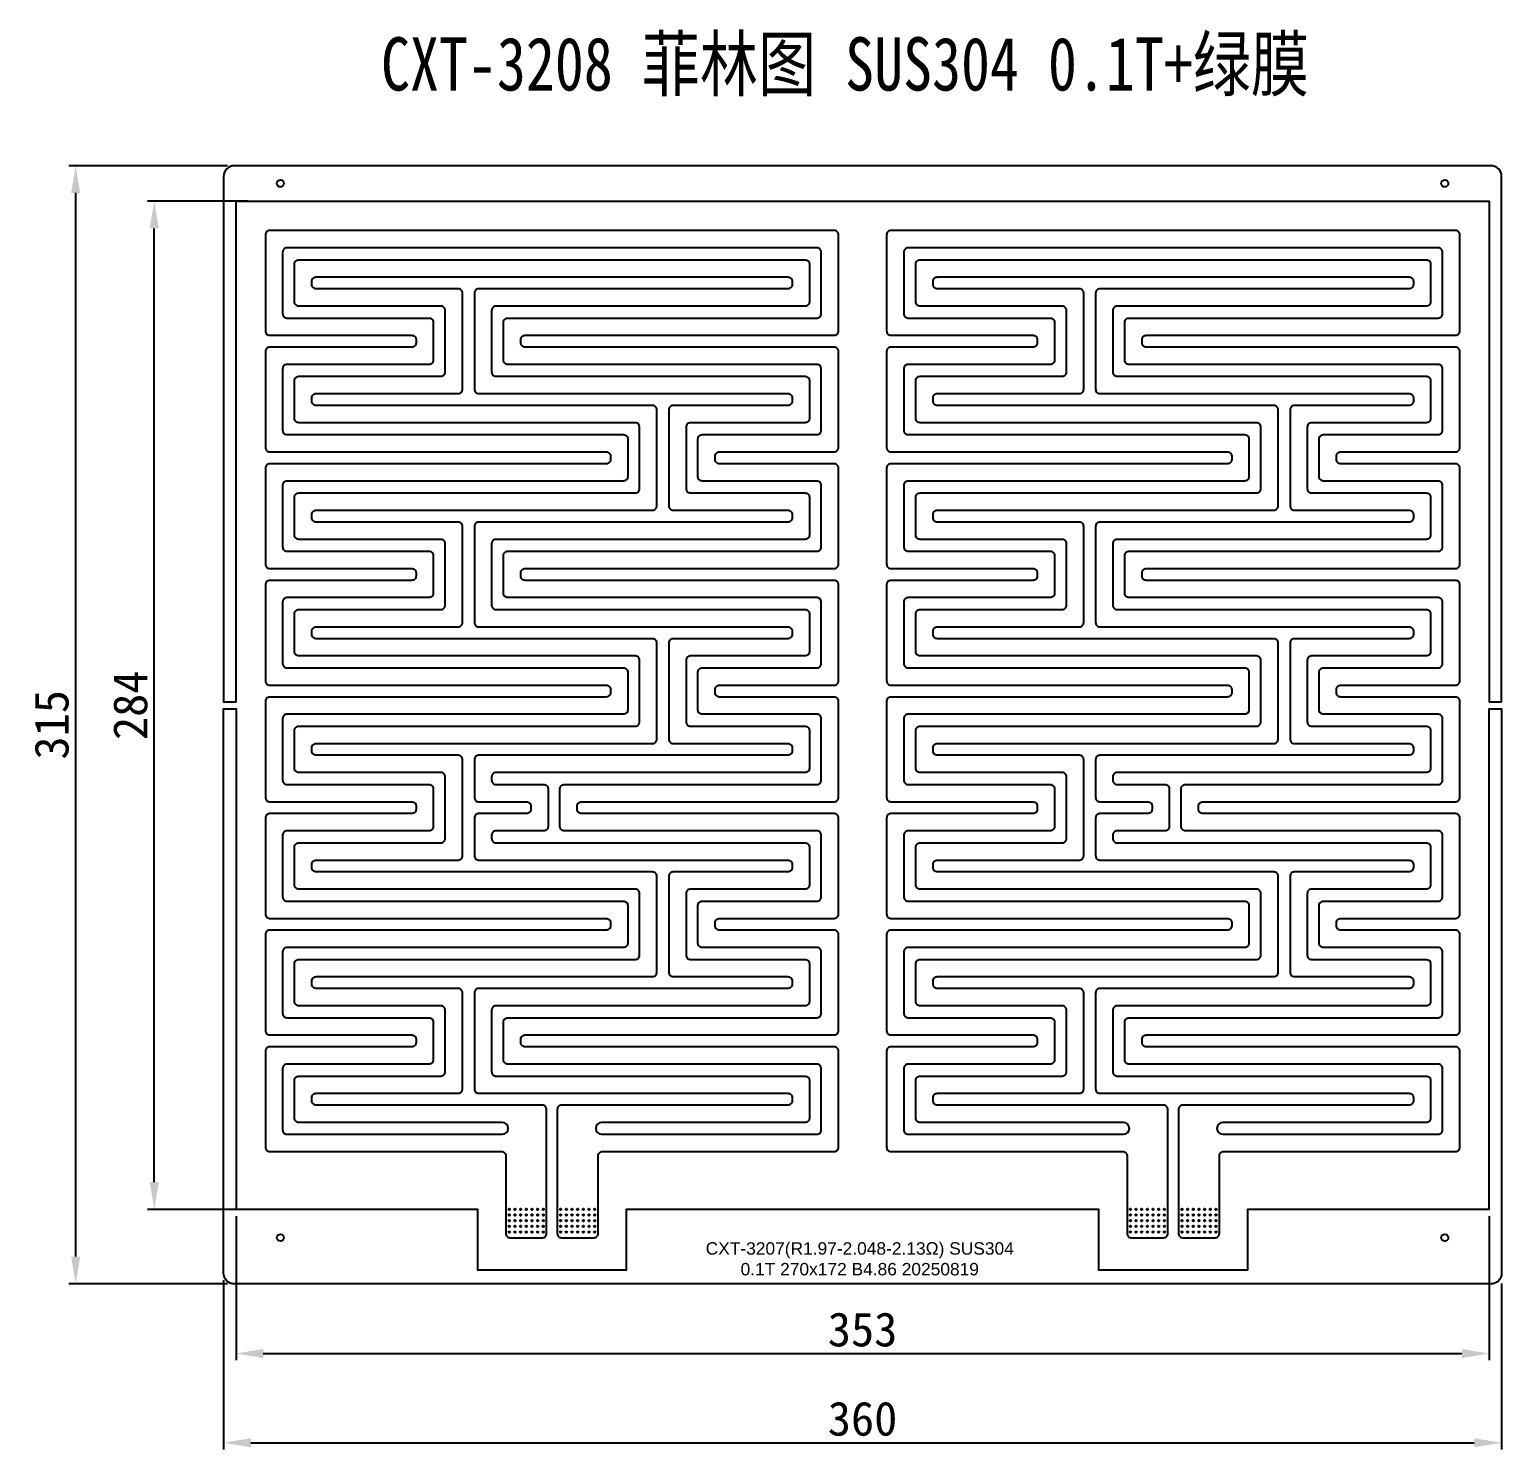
# Model space of a CAD drawing. Extents: x 2148 to 2563, y -118 to 283.
# Drawn here: x 2148.4 to 2563.1, y -117.5 to 282.6 of the extents above; entities that cross this region are included whole.
import ezdxf

# ---------------------------------------------------------------- set-up
doc = ezdxf.new("R2010")
doc.units = 0
doc.header["$PDMODE"] = 35
doc.header["$PDSIZE"] = -5
doc.layers.add('dim', color=84, linetype='Continuous', lineweight=9)
doc.layers.add('xline', color=41, linetype='Continuous', plot=False)
doc.layers.add('发热丝', color=3, linetype='Continuous')
doc.layers.add('菲林', color=11, linetype='Continuous')
doc.styles.add('ISO Proportional', font='simhei.ttf', dxfattribs={"width": 0.8})
doc.styles.add('工程字', font='', dxfattribs={"height": 3.5})
doc.styles.add('标注', font='')
doc.styles.get('工程字').set_extended_font_data('CAXA')
doc.styles.get('标注').set_extended_font_data('SimSun')
doc.dimstyles.new('YanXiu', dxfattribs={"dimtxt": 3.5, "dimasz": 2.5, "dimexe": 1.25, "dimexo": 0.625, "dimtad": 1, "dimdsep": 46, "dimtxsty": '标注', "dimcen": 2.5, "dimadec": 0, "dimazin": 0, "dimtfac": 1, "dimtmove": 0, "dimatfit": 3, "dimfxl": 1, "dimarcsym": 0})

# ---------------------------------------------------------------- blocks, each defined once
blk = doc.blocks.new('*D11')
at = {"layer": 'Defpoints', "color": 0}
for p in [(2206.05, 244.17), (2161.38, -70.83), (2206.05, -70.83)]:
    blk.add_point(p, dxfattribs=at)
at = {"layer": 'dim', "color": 0, "lineweight": -2}
for p, q in [((2204.13, 244.17), (2159.46, 244.17)), ((2161.38, 236.49), (2161.38, -63.15)), ((2204.13, -70.83), (2159.46, -70.83))]:
    blk.add_line(p, q, dxfattribs=at)
at = {"layer": 'dim', "color": 0}
for points in [[(2162.66, 236.49), (2160.1, 236.49), (2161.38, 244.17)], [(2160.1, -63.15), (2162.66, -63.15), (2161.38, -70.83)]]:
    blk.add_solid(points, dxfattribs=at)
at = {"layer": 'dim', "color": 0, "insert": (2154.66, 86.67), "char_height": 9.6, "attachment_point": 5, "rotation": 90, "style": '标注'}
blk.add_mtext('315', dxfattribs=at)
blk = doc.blocks.new('*D12')
at = {"layer": 'Defpoints', "color": 0}
for p in [(2203.05, -67.83), (2563.05, -68.83), (2563.05, -115.58)]:
    blk.add_point(p, dxfattribs=at)
at = {"layer": 'dim', "color": 0, "lineweight": -2}
for p, q in [((2203.05, -69.75), (2203.05, -117.5)), ((2563.05, -70.75), (2563.05, -117.5)), ((2210.73, -115.58), (2555.37, -115.58))]:
    blk.add_line(p, q, dxfattribs=at)
at = {"layer": 'dim', "color": 0}
for points in [[(2210.73, -114.3), (2210.73, -116.86), (2203.05, -115.58)], [(2555.37, -116.86), (2555.37, -114.3), (2563.05, -115.58)]]:
    blk.add_solid(points, dxfattribs=at)
at = {"layer": 'dim', "color": 0, "insert": (2383.05, -108.86), "char_height": 9.6, "attachment_point": 5, "style": '标注'}
blk.add_mtext('360', dxfattribs=at)
blk = doc.blocks.new('*D13')
at = {"layer": 'Defpoints', "color": 0}
for p in [(2206.55, -49.83), (2559.55, -49.83), (2559.55, -90.44)]:
    blk.add_point(p, dxfattribs=at)
at = {"layer": 'dim', "color": 0, "lineweight": -2}
for p, q in [((2206.55, -51.75), (2206.55, -92.36)), ((2559.55, -51.75), (2559.55, -92.36)), ((2214.23, -90.44), (2551.87, -90.44))]:
    blk.add_line(p, q, dxfattribs=at)
at = {"layer": 'dim', "color": 0}
for points in [[(2214.23, -89.16), (2214.23, -91.72), (2206.55, -90.44)], [(2551.87, -91.72), (2551.87, -89.16), (2559.55, -90.44)]]:
    blk.add_solid(points, dxfattribs=at)
at = {"layer": 'dim', "color": 0, "insert": (2383.05, -83.72), "char_height": 9.6, "attachment_point": 5, "style": '标注'}
blk.add_mtext('353', dxfattribs=at)
blk = doc.blocks.new('*D14')
at = {"layer": 'Defpoints', "color": 0}
for p in [(2183.52, 234.17), (2211.85, 234.17), (2211.85, -49.83)]:
    blk.add_point(p, dxfattribs=at)
at = {"layer": 'dim', "color": 0, "lineweight": -2}
for p, q in [((2209.93, 234.17), (2181.61, 234.17)), ((2183.52, -42.15), (2183.52, 226.49)), ((2209.93, -49.83), (2181.61, -49.83))]:
    blk.add_line(p, q, dxfattribs=at)
at = {"layer": 'dim', "color": 0}
for points in [[(2184.8, 226.49), (2182.24, 226.49), (2183.52, 234.17)], [(2182.24, -42.15), (2184.8, -42.15), (2183.52, -49.83)]]:
    blk.add_solid(points, dxfattribs=at)
at = {"layer": 'dim', "color": 0, "insert": (2176.81, 92.17), "char_height": 9.6, "attachment_point": 5, "rotation": 90, "style": '标注'}
blk.add_mtext('284', dxfattribs=at)

msp = doc.modelspace()

# ---------------------------------------------------------------- linework, layer by layer
at = {"layer": '发热丝'}
for points in [[(2297.051, -56.626, 0.4142136), (2298.251, -57.826), (2307.351, -57.826, 0.4142136), (2308.551, -56.626), (2308.551, -34.757, -0.4142136), (2309.751, -33.557), (2375.082, -33.557, 0.4142136), (2376.282, -32.357), (2376.282, -5.257, 0.4142136), (2375.082, -4.057), (2287.968, -4.057, -0.4142136), (2286.768, -2.857), (2286.768, -1.905, -0.4142136), (2287.968, -0.705), (2375.082, -0.705, 0.4142136), (2376.282, 0.495), (2376.282, 27.595, 0.4142136), (2375.082, 28.795), (2342.735, 28.795, -0.4142136), (2341.535, 29.995), (2341.535, 30.946, -0.4142136), (2342.735, 32.146), (2375.082, 32.146, 0.4142136), (2376.282, 33.346), (2376.282, 60.446, 0.4142136), (2375.082, 61.646), (2303.87, 61.646, -0.4142136), (2302.67, 62.846), (2302.67, 63.798, -0.4142136), (2303.87, 64.998), (2375.082, 64.998, 0.4142136), (2376.282, 66.198), (2376.282, 93.298, 0.4142136), (2375.082, 94.498), (2342.735, 94.498, -0.4142136), (2341.535, 95.698), (2341.535, 96.649, -0.4142136), (2342.735, 97.849), (2375.082, 97.849, 0.4142136), (2376.282, 99.049), (2376.282, 126.149, 0.4142136), (2375.082, 127.349), (2287.968, 127.349, -0.4142136), (2286.768, 128.549), (2286.768, 129.501, -0.4142136), (2287.968, 130.701), (2375.082, 130.701, 0.4142136), (2376.282, 131.901), (2376.282, 159.001, 0.4142136), (2375.082, 160.201), (2342.735, 160.201, -0.4142136), (2341.535, 161.401), (2341.535, 162.353, -0.4142136), (2342.735, 163.553), (2375.082, 163.553, 0.4142136), (2376.282, 164.753), (2376.282, 191.853, 0.4142136), (2375.082, 193.053), (2287.968, 193.053, -0.4142136), (2286.768, 194.253), (2286.768, 195.204, -0.4142136), (2287.968, 196.404), (2375.082, 196.404, 0.4142136), (2376.282, 197.604), (2376.282, 224.704, 0.4142136), (2375.082, 225.904), (2216.021, 225.904, 0.4142136), (2214.821, 224.704), (2214.821, 197.604, 0.4142136), (2216.021, 196.404), (2256.068, 196.404, -0.4142136), (2257.268, 195.204), (2257.268, 194.253, -0.4142136), (2256.068, 193.053), (2216.021, 193.053, 0.4142136), (2214.821, 191.853), (2214.821, 164.753, 0.4142136), (2216.021, 163.553), (2310.835, 163.553, -0.4142136), (2312.035, 162.353), (2312.035, 161.401, -0.4142136), (2310.835, 160.201), (2216.021, 160.201, 0.4142136), (2214.821, 159.001), (2214.821, 131.901, 0.4142136), (2216.021, 130.701), (2256.068, 130.701, -0.4142136), (2257.268, 129.501), (2257.268, 128.549, -0.4142136), (2256.068, 127.349), (2216.021, 127.349, 0.4142136), (2214.821, 126.149), (2214.821, 99.049, 0.4142136), (2216.021, 97.849), (2310.835, 97.849, -0.4142136), (2312.035, 96.649), (2312.035, 95.698, -0.4142136), (2310.835, 94.498), (2216.021, 94.498, 0.4142136), (2214.821, 93.298), (2214.821, 66.198, 0.4142136), (2216.021, 64.998), (2256.068, 64.998, -0.4142136), (2257.268, 63.798), (2257.268, 62.846, -0.4142136), (2256.068, 61.646), (2216.021, 61.646, 0.4142136), (2214.821, 60.446), (2214.821, 33.346, 0.4142136), (2216.021, 32.146), (2310.835, 32.146, -0.4142136), (2312.035, 30.946), (2312.035, 29.995, -0.4142136), (2310.835, 28.795), (2216.021, 28.795, 0.4142136), (2214.821, 27.595), (2214.821, 0.495, 0.4142136), (2216.021, -0.705), (2256.068, -0.705, -0.4142136), (2257.268, -1.905), (2257.268, -2.857, -0.4142136), (2256.068, -4.057), (2216.021, -4.057, 0.4142136), (2214.821, -5.257), (2214.821, -32.357, 0.4142136), (2216.021, -33.557), (2281.351, -33.557, -0.4142136), (2282.551, -34.757), (2282.551, -56.626, 0.4142136), (2283.751, -57.826), (2292.851, -57.826, 0.4142136), (2294.051, -56.626), (2294.051, -21.683, 0.4142136), (2292.851, -20.483), (2229.095, -20.483, -0.4142136), (2227.895, -19.283), (2227.895, -18.331, -0.4142136), (2229.095, -17.131), (2269.142, -17.131, 0.4142136), (2270.342, -15.931), (2270.342, 11.169, 0.4142136), (2269.142, 12.369), (2229.095, 12.369, -0.4142136), (2227.895, 13.569), (2227.895, 14.52, -0.4142136), (2229.095, 15.72), (2323.909, 15.72, 0.4142136), (2325.109, 16.92), (2325.109, 44.02, 0.4142136), (2323.909, 45.22), (2229.095, 45.22, -0.4142136), (2227.895, 46.42), (2227.895, 47.372, -0.4142136), (2229.095, 48.572), (2269.142, 48.572, 0.4142136), (2270.342, 49.772), (2270.342, 76.872, 0.4142136), (2269.142, 78.072), (2229.095, 78.072, -0.4142136), (2227.895, 79.272), (2227.895, 80.224, -0.4142136), (2229.095, 81.424), (2323.909, 81.424, 0.4142136), (2325.109, 82.624), (2325.109, 109.724, 0.4142136), (2323.909, 110.924), (2229.095, 110.924, -0.4142136), (2227.895, 112.124), (2227.895, 113.075, -0.4142136), (2229.095, 114.275), (2269.142, 114.275, 0.4142136), (2270.342, 115.475), (2270.342, 142.575, 0.4142136), (2269.142, 143.775), (2229.095, 143.775, -0.4142136), (2227.895, 144.975), (2227.895, 145.927, -0.4142136), (2229.095, 147.127), (2323.909, 147.127, 0.4142136), (2325.109, 148.327), (2325.109, 175.427, 0.4142136), (2323.909, 176.627), (2229.095, 176.627, -0.4142136), (2227.895, 177.827), (2227.895, 178.779, -0.4142136), (2229.095, 179.979), (2269.142, 179.979, 0.4142136), (2270.342, 181.179), (2270.342, 208.278, 0.4142136), (2269.142, 209.478), (2229.095, 209.478, -0.4142136), (2227.895, 210.678), (2227.895, 211.63, -0.4142136), (2229.095, 212.83), (2362.008, 212.83, -0.4142136), (2363.208, 211.63), (2363.208, 210.678, -0.4142136), (2362.008, 209.478), (2274.894, 209.478, 0.4142136), (2273.694, 208.278), (2273.694, 181.179, 0.4142136), (2274.894, 179.979), (2362.008, 179.979, -0.4142136), (2363.208, 178.779), (2363.208, 177.827, -0.4142136), (2362.008, 176.627), (2329.661, 176.627, 0.4142136), (2328.461, 175.427), (2328.461, 148.327, 0.4142136), (2329.661, 147.127), (2362.008, 147.127, -0.4142136), (2363.208, 145.927), (2363.208, 144.975, -0.4142136), (2362.008, 143.775), (2274.894, 143.775, 0.4142136), (2273.694, 142.575), (2273.694, 115.475, 0.4142136), (2274.894, 114.275), (2362.008, 114.275, -0.4142136), (2363.208, 113.075), (2363.208, 112.124, -0.4142136), (2362.008, 110.924), (2329.661, 110.924, 0.4142136), (2328.461, 109.724), (2328.461, 82.624, 0.4142136), (2329.661, 81.424), (2362.008, 81.424, -0.4142136), (2363.208, 80.224), (2363.208, 79.272, -0.4142136), (2362.008, 78.072), (2274.894, 78.072, 0.4142136), (2273.694, 76.872), (2273.694, 66.198, 0.4142136), (2274.894, 64.998), (2288.396, 64.998, -0.4142136), (2289.596, 63.798), (2289.596, 62.846, -0.4142136), (2288.396, 61.646), (2274.894, 61.646, 0.4142136), (2273.694, 60.446), (2273.694, 49.772, 0.4142136), (2274.894, 48.572), (2362.008, 48.572, -0.4142136), (2363.208, 47.372), (2363.208, 46.42, -0.4142136), (2362.008, 45.22), (2329.661, 45.22, 0.4142136), (2328.461, 44.02), (2328.461, 16.92, 0.4142136), (2329.661, 15.72), (2362.008, 15.72, -0.4142136), (2363.208, 14.52), (2363.208, 13.569, -0.4142136), (2362.008, 12.369), (2274.894, 12.369, 0.4142136), (2273.694, 11.169), (2273.694, -15.931, 0.4142136), (2274.894, -17.131), (2362.008, -17.131, -0.4142136), (2363.208, -18.331), (2363.208, -19.283, -0.4142136), (2362.008, -20.483), (2298.251, -20.483, 0.4142136), (2297.051, -21.683)], [(2472.051, -56.626, 0.4142136), (2473.251, -57.826), (2482.351, -57.826, 0.4142136), (2483.551, -56.626), (2483.551, -34.757, -0.4142136), (2484.751, -33.557), (2550.082, -33.557, 0.4142136), (2551.282, -32.357), (2551.282, -5.257, 0.4142136), (2550.082, -4.057), (2462.968, -4.057, -0.4142136), (2461.768, -2.857), (2461.768, -1.905, -0.4142136), (2462.968, -0.705), (2550.082, -0.705, 0.4142136), (2551.282, 0.495), (2551.282, 27.595, 0.4142136), (2550.082, 28.795), (2517.735, 28.795, -0.4142136), (2516.535, 29.995), (2516.535, 30.946, -0.4142136), (2517.735, 32.146), (2550.082, 32.146, 0.4142136), (2551.282, 33.346), (2551.282, 60.446, 0.4142136), (2550.082, 61.646), (2478.87, 61.646, -0.4142136), (2477.67, 62.846), (2477.67, 63.798, -0.4142136), (2478.87, 64.998), (2550.082, 64.998, 0.4142136), (2551.282, 66.198), (2551.282, 93.298, 0.4142136), (2550.082, 94.498), (2517.735, 94.498, -0.4142136), (2516.535, 95.698), (2516.535, 96.649, -0.4142136), (2517.735, 97.849), (2550.082, 97.849, 0.4142136), (2551.282, 99.049), (2551.282, 126.149, 0.4142136), (2550.082, 127.349), (2462.968, 127.349, -0.4142136), (2461.768, 128.549), (2461.768, 129.501, -0.4142136), (2462.968, 130.701), (2550.082, 130.701, 0.4142136), (2551.282, 131.901), (2551.282, 159.001, 0.4142136), (2550.082, 160.201), (2517.735, 160.201, -0.4142136), (2516.535, 161.401), (2516.535, 162.353, -0.4142136), (2517.735, 163.553), (2550.082, 163.553, 0.4142136), (2551.282, 164.753), (2551.282, 191.853, 0.4142136), (2550.082, 193.053), (2462.968, 193.053, -0.4142136), (2461.768, 194.253), (2461.768, 195.204, -0.4142136), (2462.968, 196.404), (2550.082, 196.404, 0.4142136), (2551.282, 197.604), (2551.282, 224.704, 0.4142136), (2550.082, 225.904), (2391.021, 225.904, 0.4142136), (2389.821, 224.704), (2389.821, 197.604, 0.4142136), (2391.021, 196.404), (2431.068, 196.404, -0.4142136), (2432.268, 195.204), (2432.268, 194.253, -0.4142136), (2431.068, 193.053), (2391.021, 193.053, 0.4142136), (2389.821, 191.853), (2389.821, 164.753, 0.4142136), (2391.021, 163.553), (2485.835, 163.553, -0.4142136), (2487.035, 162.353), (2487.035, 161.401, -0.4142136), (2485.835, 160.201), (2391.021, 160.201, 0.4142136), (2389.821, 159.001), (2389.821, 131.901, 0.4142136), (2391.021, 130.701), (2431.068, 130.701, -0.4142136), (2432.268, 129.501), (2432.268, 128.549, -0.4142136), (2431.068, 127.349), (2391.021, 127.349, 0.4142136), (2389.821, 126.149), (2389.821, 99.049, 0.4142136), (2391.021, 97.849), (2485.835, 97.849, -0.4142136), (2487.035, 96.649), (2487.035, 95.698, -0.4142136), (2485.835, 94.498), (2391.021, 94.498, 0.4142136), (2389.821, 93.298), (2389.821, 66.198, 0.4142136), (2391.021, 64.998), (2431.068, 64.998, -0.4142136), (2432.268, 63.798), (2432.268, 62.846, -0.4142136), (2431.068, 61.646), (2391.021, 61.646, 0.4142136), (2389.821, 60.446), (2389.821, 33.346, 0.4142136), (2391.021, 32.146), (2485.835, 32.146, -0.4142136), (2487.035, 30.946), (2487.035, 29.995, -0.4142136), (2485.835, 28.795), (2391.021, 28.795, 0.4142136), (2389.821, 27.595), (2389.821, 0.495, 0.4142136), (2391.021, -0.705), (2431.068, -0.705, -0.4142136), (2432.268, -1.905), (2432.268, -2.857, -0.4142136), (2431.068, -4.057), (2391.021, -4.057, 0.4142136), (2389.821, -5.257), (2389.821, -32.357, 0.4142136), (2391.021, -33.557), (2456.351, -33.557, -0.4142136), (2457.551, -34.757), (2457.551, -56.626, 0.4142136), (2458.751, -57.826), (2467.851, -57.826, 0.4142136), (2469.051, -56.626), (2469.051, -21.683, 0.4142136), (2467.851, -20.483), (2404.095, -20.483, -0.4142136), (2402.895, -19.283), (2402.895, -18.331, -0.4142136), (2404.095, -17.131), (2444.142, -17.131, 0.4142136), (2445.342, -15.931), (2445.342, 11.169, 0.4142136), (2444.142, 12.369), (2404.095, 12.369, -0.4142136), (2402.895, 13.569), (2402.895, 14.52, -0.4142136), (2404.095, 15.72), (2498.909, 15.72, 0.4142136), (2500.109, 16.92), (2500.109, 44.02, 0.4142136), (2498.909, 45.22), (2404.095, 45.22, -0.4142136), (2402.895, 46.42), (2402.895, 47.372, -0.4142136), (2404.095, 48.572), (2444.142, 48.572, 0.4142136), (2445.342, 49.772), (2445.342, 76.872, 0.4142136), (2444.142, 78.072), (2404.095, 78.072, -0.4142136), (2402.895, 79.272), (2402.895, 80.224, -0.4142136), (2404.095, 81.424), (2498.909, 81.424, 0.4142136), (2500.109, 82.624), (2500.109, 109.724, 0.4142136), (2498.909, 110.924), (2404.095, 110.924, -0.4142136), (2402.895, 112.124), (2402.895, 113.075, -0.4142136), (2404.095, 114.275), (2444.142, 114.275, 0.4142136), (2445.342, 115.475), (2445.342, 142.575, 0.4142136), (2444.142, 143.775), (2404.095, 143.775, -0.4142136), (2402.895, 144.975), (2402.895, 145.927, -0.4142136), (2404.095, 147.127), (2498.909, 147.127, 0.4142136), (2500.109, 148.327), (2500.109, 175.427, 0.4142136), (2498.909, 176.627), (2404.095, 176.627, -0.4142136), (2402.895, 177.827), (2402.895, 178.779, -0.4142136), (2404.095, 179.979), (2444.142, 179.979, 0.4142136), (2445.342, 181.179), (2445.342, 208.278, 0.4142136), (2444.142, 209.478), (2404.095, 209.478, -0.4142136), (2402.895, 210.678), (2402.895, 211.63, -0.4142136), (2404.095, 212.83), (2537.008, 212.83, -0.4142136), (2538.208, 211.63), (2538.208, 210.678, -0.4142136), (2537.008, 209.478), (2449.894, 209.478, 0.4142136), (2448.694, 208.278), (2448.694, 181.179, 0.4142136), (2449.894, 179.979), (2537.008, 179.979, -0.4142136), (2538.208, 178.779), (2538.208, 177.827, -0.4142136), (2537.008, 176.627), (2504.661, 176.627, 0.4142136), (2503.461, 175.427), (2503.461, 148.327, 0.4142136), (2504.661, 147.127), (2537.008, 147.127, -0.4142136), (2538.208, 145.927), (2538.208, 144.975, -0.4142136), (2537.008, 143.775), (2449.894, 143.775, 0.4142136), (2448.694, 142.575), (2448.694, 115.475, 0.4142136), (2449.894, 114.275), (2537.008, 114.275, -0.4142136), (2538.208, 113.075), (2538.208, 112.124, -0.4142136), (2537.008, 110.924), (2504.661, 110.924, 0.4142136), (2503.461, 109.724), (2503.461, 82.624, 0.4142136), (2504.661, 81.424), (2537.008, 81.424, -0.4142136), (2538.208, 80.224), (2538.208, 79.272, -0.4142136), (2537.008, 78.072), (2449.894, 78.072, 0.4142136), (2448.694, 76.872), (2448.694, 66.198, 0.4142136), (2449.894, 64.998), (2463.396, 64.998, -0.4142136), (2464.596, 63.798), (2464.596, 62.846, -0.4142136), (2463.396, 61.646), (2449.894, 61.646, 0.4142136), (2448.694, 60.446), (2448.694, 49.772, 0.4142136), (2449.894, 48.572), (2537.008, 48.572, -0.4142136), (2538.208, 47.372), (2538.208, 46.42, -0.4142136), (2537.008, 45.22), (2504.661, 45.22, 0.4142136), (2503.461, 44.02), (2503.461, 16.92, 0.4142136), (2504.661, 15.72), (2537.008, 15.72, -0.4142136), (2538.208, 14.52), (2538.208, 13.569, -0.4142136), (2537.008, 12.369), (2449.894, 12.369, 0.4142136), (2448.694, 11.169), (2448.694, -15.931, 0.4142136), (2449.894, -17.131), (2537.008, -17.131, -0.4142136), (2538.208, -18.331), (2538.208, -19.283, -0.4142136), (2537.008, -20.483), (2473.251, -20.483, 0.4142136), (2472.051, -21.683)], [(2281.551, -25.344), (2224.234, -25.344, -0.4142136), (2223.034, -24.144), (2223.034, -13.47, -0.4142136), (2224.234, -12.27), (2264.281, -12.27, 0.4142136), (2265.481, -11.07), (2265.481, 6.308, 0.4142136), (2264.281, 7.508), (2224.234, 7.508, -0.4142136), (2223.034, 8.708), (2223.034, 19.382, -0.4142136), (2224.234, 20.582), (2319.048, 20.582, 0.4142136), (2320.248, 21.782), (2320.248, 39.159, 0.4142136), (2319.048, 40.359), (2224.234, 40.359, -0.4142136), (2223.034, 41.559), (2223.034, 52.233, -0.4142136), (2224.234, 53.433), (2264.281, 53.433, 0.4142136), (2265.481, 54.633), (2265.481, 72.011, 0.4142136), (2264.281, 73.211), (2224.234, 73.211, -0.4142136), (2223.034, 74.411), (2223.034, 85.085, -0.4142136), (2224.234, 86.285), (2319.048, 86.285, 0.4142136), (2320.248, 87.485), (2320.248, 104.862, 0.4142136), (2319.048, 106.062), (2224.234, 106.062, -0.4142136), (2223.034, 107.262), (2223.034, 117.937, -0.4142136), (2224.234, 119.137), (2264.281, 119.137, 0.4142136), (2265.481, 120.337), (2265.481, 137.714, 0.4142136), (2264.281, 138.914), (2224.234, 138.914, -0.4142136), (2223.034, 140.114), (2223.034, 150.788, -0.4142136), (2224.234, 151.988), (2319.048, 151.988, 0.4142136), (2320.248, 153.188), (2320.248, 170.566, 0.4142136), (2319.048, 171.766), (2224.234, 171.766, -0.4142136), (2223.034, 172.966), (2223.034, 183.64, -0.4142136), (2224.234, 184.84), (2264.281, 184.84, 0.4142136), (2265.481, 186.04), (2265.481, 203.417, 0.4142136), (2264.281, 204.617), (2224.234, 204.617, -0.4142136), (2223.034, 205.817), (2223.034, 216.491, -0.4142136), (2224.234, 217.691), (2366.869, 217.691, -0.4142136), (2368.069, 216.491), (2368.069, 205.817, -0.4142136), (2366.869, 204.617), (2279.755, 204.617, 0.4142136), (2278.555, 203.417), (2278.555, 186.04, 0.4142136), (2279.755, 184.84), (2366.869, 184.84, -0.4142136), (2368.069, 183.64), (2368.069, 172.966, -0.4142136), (2366.869, 171.766), (2334.522, 171.766, 0.4142136), (2333.322, 170.566), (2333.322, 153.188, 0.4142136), (2334.522, 151.988), (2366.869, 151.988, -0.4142136), (2368.069, 150.788), (2368.069, 140.114, -0.4142136), (2366.869, 138.914), (2279.755, 138.914, 0.4142136), (2278.555, 137.714), (2278.555, 120.337, 0.4142136), (2279.755, 119.137), (2366.869, 119.137, -0.4142136), (2368.069, 117.937), (2368.069, 107.262, -0.4142136), (2366.869, 106.062), (2334.522, 106.062, 0.4142136), (2333.322, 104.862), (2333.322, 87.485, 0.4142136), (2334.522, 86.285), (2366.869, 86.285, -0.4142136), (2368.069, 85.085), (2368.069, 74.411, -0.4142136), (2366.869, 73.211), (2279.755, 73.211, 0.4142136), (2278.555, 72.011), (2278.555, 71.059, 0.4142136), (2279.755, 69.859), (2293.257, 69.859, -0.4142136), (2294.457, 68.659), (2294.457, 57.985, -0.4142136), (2293.257, 56.785), (2279.755, 56.785, 0.4142136), (2278.555, 55.585), (2278.555, 54.633, 0.4142136), (2279.755, 53.433), (2366.869, 53.433, -0.4142136), (2368.069, 52.233), (2368.069, 41.559, -0.4142136), (2366.869, 40.359), (2334.522, 40.359, 0.4142136), (2333.322, 39.159), (2333.322, 21.782, 0.4142136), (2334.522, 20.582), (2366.869, 20.582, -0.4142136), (2368.069, 19.382), (2368.069, 8.708, -0.4142136), (2366.869, 7.508), (2279.755, 7.508, 0.4142136), (2278.555, 6.308), (2278.555, -11.07, 0.4142136), (2279.755, -12.27), (2366.869, -12.27, -0.4142136), (2368.069, -13.47), (2368.069, -24.144, -0.4142136), (2366.869, -25.344), (2309.551, -25.344, 1), (2309.551, -28.696), (2370.221, -28.696, 0.4142136), (2371.421, -27.496), (2371.421, -10.118, 0.4142136), (2370.221, -8.918), (2283.107, -8.918, -0.4142136), (2281.907, -7.718), (2281.907, 2.956, -0.4142136), (2283.107, 4.156), (2370.221, 4.156, 0.4142136), (2371.421, 5.356), (2371.421, 22.733, 0.4142136), (2370.221, 23.933), (2337.874, 23.933, -0.4142136), (2336.674, 25.133), (2336.674, 35.807, -0.4142136), (2337.874, 37.007), (2370.221, 37.007, 0.4142136), (2371.421, 38.207), (2371.421, 55.585, 0.4142136), (2370.221, 56.785), (2299.009, 56.785, -0.4142136), (2297.809, 57.985), (2297.809, 68.659, -0.4142136), (2299.009, 69.859), (2370.221, 69.859, 0.4142136), (2371.421, 71.059), (2371.421, 88.437, 0.4142136), (2370.221, 89.637), (2337.874, 89.637, -0.4142136), (2336.674, 90.837), (2336.674, 101.511, -0.4142136), (2337.874, 102.711), (2370.221, 102.711, 0.4142136), (2371.421, 103.911), (2371.421, 121.288, 0.4142136), (2370.221, 122.488), (2283.107, 122.488, -0.4142136), (2281.907, 123.688), (2281.907, 134.362, -0.4142136), (2283.107, 135.562), (2370.221, 135.562, 0.4142136), (2371.421, 136.762), (2371.421, 154.14, 0.4142136), (2370.221, 155.34), (2337.874, 155.34, -0.4142136), (2336.674, 156.54), (2336.674, 167.214, -0.4142136), (2337.874, 168.414), (2370.221, 168.414, 0.4142136), (2371.421, 169.614), (2371.421, 186.991, 0.4142136), (2370.221, 188.191), (2283.107, 188.191, -0.4142136), (2281.907, 189.391), (2281.907, 200.066, -0.4142136), (2283.107, 201.266), (2370.221, 201.266, 0.4142136), (2371.421, 202.466), (2371.421, 219.843, 0.4142136), (2370.221, 221.043), (2220.882, 221.043, 0.4142136), (2219.682, 219.843), (2219.682, 202.466, 0.4142136), (2220.882, 201.266), (2260.929, 201.266, -0.4142136), (2262.129, 200.066), (2262.129, 189.391, -0.4142136), (2260.929, 188.191), (2220.882, 188.191, 0.4142136), (2219.682, 186.991), (2219.682, 169.614, 0.4142136), (2220.882, 168.414), (2315.696, 168.414, -0.4142136), (2316.896, 167.214), (2316.896, 156.54, -0.4142136), (2315.696, 155.34), (2220.882, 155.34, 0.4142136), (2219.682, 154.14), (2219.682, 136.762, 0.4142136), (2220.882, 135.562), (2260.929, 135.562, -0.4142136), (2262.129, 134.362), (2262.129, 123.688, -0.4142136), (2260.929, 122.488), (2220.882, 122.488, 0.4142136), (2219.682, 121.288), (2219.682, 103.911, 0.4142136), (2220.882, 102.711), (2315.696, 102.711, -0.4142136), (2316.896, 101.511), (2316.896, 90.837, -0.4142136), (2315.696, 89.637), (2220.882, 89.637, 0.4142136), (2219.682, 88.437), (2219.682, 71.059, 0.4142136), (2220.882, 69.859), (2260.929, 69.859, -0.4142136), (2262.129, 68.659), (2262.129, 57.985, -0.4142136), (2260.929, 56.785), (2220.882, 56.785, 0.4142136), (2219.682, 55.585), (2219.682, 38.207, 0.4142136), (2220.882, 37.007), (2315.696, 37.007, -0.4142136), (2316.896, 35.807), (2316.896, 25.133, -0.4142136), (2315.696, 23.933), (2220.882, 23.933, 0.4142136), (2219.682, 22.733), (2219.682, 5.356, 0.4142136), (2220.882, 4.156), (2260.929, 4.156, -0.4142136), (2262.129, 2.956), (2262.129, -7.718, -0.4142136), (2260.929, -8.918), (2220.882, -8.918, 0.4142136), (2219.682, -10.118), (2219.682, -27.496, 0.4142136), (2220.882, -28.696), (2281.551, -28.696, 1)], [(2456.551, -25.344), (2399.234, -25.344, -0.4142136), (2398.034, -24.144), (2398.034, -13.47, -0.4142136), (2399.234, -12.27), (2439.281, -12.27, 0.4142136), (2440.481, -11.07), (2440.481, 6.308, 0.4142136), (2439.281, 7.508), (2399.234, 7.508, -0.4142136), (2398.034, 8.708), (2398.034, 19.382, -0.4142136), (2399.234, 20.582), (2494.048, 20.582, 0.4142136), (2495.248, 21.782), (2495.248, 39.159, 0.4142136), (2494.048, 40.359), (2399.234, 40.359, -0.4142136), (2398.034, 41.559), (2398.034, 52.233, -0.4142136), (2399.234, 53.433), (2439.281, 53.433, 0.4142136), (2440.481, 54.633), (2440.481, 72.011, 0.4142136), (2439.281, 73.211), (2399.234, 73.211, -0.4142136), (2398.034, 74.411), (2398.034, 85.085, -0.4142136), (2399.234, 86.285), (2494.048, 86.285, 0.4142136), (2495.248, 87.485), (2495.248, 104.862, 0.4142136), (2494.048, 106.062), (2399.234, 106.062, -0.4142136), (2398.034, 107.262), (2398.034, 117.937, -0.4142136), (2399.234, 119.137), (2439.281, 119.137, 0.4142136), (2440.481, 120.337), (2440.481, 137.714, 0.4142136), (2439.281, 138.914), (2399.234, 138.914, -0.4142136), (2398.034, 140.114), (2398.034, 150.788, -0.4142136), (2399.234, 151.988), (2494.048, 151.988, 0.4142136), (2495.248, 153.188), (2495.248, 170.566, 0.4142136), (2494.048, 171.766), (2399.234, 171.766, -0.4142136), (2398.034, 172.966), (2398.034, 183.64, -0.4142136), (2399.234, 184.84), (2439.281, 184.84, 0.4142136), (2440.481, 186.04), (2440.481, 203.417, 0.4142136), (2439.281, 204.617), (2399.234, 204.617, -0.4142136), (2398.034, 205.817), (2398.034, 216.491, -0.4142136), (2399.234, 217.691), (2541.869, 217.691, -0.4142136), (2543.069, 216.491), (2543.069, 205.817, -0.4142136), (2541.869, 204.617), (2454.755, 204.617, 0.4142136), (2453.555, 203.417), (2453.555, 186.04, 0.4142136), (2454.755, 184.84), (2541.869, 184.84, -0.4142136), (2543.069, 183.64), (2543.069, 172.966, -0.4142136), (2541.869, 171.766), (2509.522, 171.766, 0.4142136), (2508.322, 170.566), (2508.322, 153.188, 0.4142136), (2509.522, 151.988), (2541.869, 151.988, -0.4142136), (2543.069, 150.788), (2543.069, 140.114, -0.4142136), (2541.869, 138.914), (2454.755, 138.914, 0.4142136), (2453.555, 137.714), (2453.555, 120.337, 0.4142136), (2454.755, 119.137), (2541.869, 119.137, -0.4142136), (2543.069, 117.937), (2543.069, 107.262, -0.4142136), (2541.869, 106.062), (2509.522, 106.062, 0.4142136), (2508.322, 104.862), (2508.322, 87.485, 0.4142136), (2509.522, 86.285), (2541.869, 86.285, -0.4142136), (2543.069, 85.085), (2543.069, 74.411, -0.4142136), (2541.869, 73.211), (2454.755, 73.211, 0.4142136), (2453.555, 72.011), (2453.555, 71.059, 0.4142136), (2454.755, 69.859), (2468.257, 69.859, -0.4142136), (2469.457, 68.659), (2469.457, 57.985, -0.4142136), (2468.257, 56.785), (2454.755, 56.785, 0.4142136), (2453.555, 55.585), (2453.555, 54.633, 0.4142136), (2454.755, 53.433), (2541.869, 53.433, -0.4142136), (2543.069, 52.233), (2543.069, 41.559, -0.4142136), (2541.869, 40.359), (2509.522, 40.359, 0.4142136), (2508.322, 39.159), (2508.322, 21.782, 0.4142136), (2509.522, 20.582), (2541.869, 20.582, -0.4142136), (2543.069, 19.382), (2543.069, 8.708, -0.4142136), (2541.869, 7.508), (2454.755, 7.508, 0.4142136), (2453.555, 6.308), (2453.555, -11.07, 0.4142136), (2454.755, -12.27), (2541.869, -12.27, -0.4142136), (2543.069, -13.47), (2543.069, -24.144, -0.4142136), (2541.869, -25.344), (2484.551, -25.344, 1), (2484.551, -28.696), (2545.221, -28.696, 0.4142136), (2546.421, -27.496), (2546.421, -10.118, 0.4142136), (2545.221, -8.918), (2458.107, -8.918, -0.4142136), (2456.907, -7.718), (2456.907, 2.956, -0.4142136), (2458.107, 4.156), (2545.221, 4.156, 0.4142136), (2546.421, 5.356), (2546.421, 22.733, 0.4142136), (2545.221, 23.933), (2512.874, 23.933, -0.4142136), (2511.674, 25.133), (2511.674, 35.807, -0.4142136), (2512.874, 37.007), (2545.221, 37.007, 0.4142136), (2546.421, 38.207), (2546.421, 55.585, 0.4142136), (2545.221, 56.785), (2474.009, 56.785, -0.4142136), (2472.809, 57.985), (2472.809, 68.659, -0.4142136), (2474.009, 69.859), (2545.221, 69.859, 0.4142136), (2546.421, 71.059), (2546.421, 88.437, 0.4142136), (2545.221, 89.637), (2512.874, 89.637, -0.4142136), (2511.674, 90.837), (2511.674, 101.511, -0.4142136), (2512.874, 102.711), (2545.221, 102.711, 0.4142136), (2546.421, 103.911), (2546.421, 121.288, 0.4142136), (2545.221, 122.488), (2458.107, 122.488, -0.4142136), (2456.907, 123.688), (2456.907, 134.362, -0.4142136), (2458.107, 135.562), (2545.221, 135.562, 0.4142136), (2546.421, 136.762), (2546.421, 154.14, 0.4142136), (2545.221, 155.34), (2512.874, 155.34, -0.4142136), (2511.674, 156.54), (2511.674, 167.214, -0.4142136), (2512.874, 168.414), (2545.221, 168.414, 0.4142136), (2546.421, 169.614), (2546.421, 186.991, 0.4142136), (2545.221, 188.191), (2458.107, 188.191, -0.4142136), (2456.907, 189.391), (2456.907, 200.066, -0.4142136), (2458.107, 201.266), (2545.221, 201.266, 0.4142136), (2546.421, 202.466), (2546.421, 219.843, 0.4142136), (2545.221, 221.043), (2395.882, 221.043, 0.4142136), (2394.682, 219.843), (2394.682, 202.466, 0.4142136), (2395.882, 201.266), (2435.929, 201.266, -0.4142136), (2437.129, 200.066), (2437.129, 189.391, -0.4142136), (2435.929, 188.191), (2395.882, 188.191, 0.4142136), (2394.682, 186.991), (2394.682, 169.614, 0.4142136), (2395.882, 168.414), (2490.696, 168.414, -0.4142136), (2491.896, 167.214), (2491.896, 156.54, -0.4142136), (2490.696, 155.34), (2395.882, 155.34, 0.4142136), (2394.682, 154.14), (2394.682, 136.762, 0.4142136), (2395.882, 135.562), (2435.929, 135.562, -0.4142136), (2437.129, 134.362), (2437.129, 123.688, -0.4142136), (2435.929, 122.488), (2395.882, 122.488, 0.4142136), (2394.682, 121.288), (2394.682, 103.911, 0.4142136), (2395.882, 102.711), (2490.696, 102.711, -0.4142136), (2491.896, 101.511), (2491.896, 90.837, -0.4142136), (2490.696, 89.637), (2395.882, 89.637, 0.4142136), (2394.682, 88.437), (2394.682, 71.059, 0.4142136), (2395.882, 69.859), (2435.929, 69.859, -0.4142136), (2437.129, 68.659), (2437.129, 57.985, -0.4142136), (2435.929, 56.785), (2395.882, 56.785, 0.4142136), (2394.682, 55.585), (2394.682, 38.207, 0.4142136), (2395.882, 37.007), (2490.696, 37.007, -0.4142136), (2491.896, 35.807), (2491.896, 25.133, -0.4142136), (2490.696, 23.933), (2395.882, 23.933, 0.4142136), (2394.682, 22.733), (2394.682, 5.356, 0.4142136), (2395.882, 4.156), (2435.929, 4.156, -0.4142136), (2437.129, 2.956), (2437.129, -7.718, -0.4142136), (2435.929, -8.918), (2395.882, -8.918, 0.4142136), (2394.682, -10.118), (2394.682, -27.496, 0.4142136), (2395.882, -28.696), (2456.551, -28.696, 1)]]:
    msp.add_lwpolyline(points, format="xyb", close=True, dxfattribs=at)
for centre in [(2283.501, -49.826), (2285.101, -49.826), (2286.701, -49.826), (2288.301, -49.826), (2289.901, -49.826), (2291.501, -49.826), (2293.101, -49.826), (2298.001, -49.826), (2299.601, -49.826), (2301.201, -49.826), (2302.801, -49.826), (2304.401, -49.826), (2306.001, -49.826), (2307.601, -49.826), (2458.501, -49.826), (2460.101, -49.826), (2461.701, -49.826), (2463.301, -49.826), (2464.901, -49.826), (2466.501, -49.826), (2468.101, -49.826), (2473.001, -49.826), (2474.601, -49.826), (2476.201, -49.826), (2477.801, -49.826), (2479.401, -49.826), (2481.001, -49.826), (2482.601, -49.826), (2283.501, -51.426), (2283.501, -53.026), (2285.101, -51.426), (2285.101, -53.026), (2286.701, -51.426), (2286.701, -53.026), (2288.301, -51.426), (2288.301, -53.026), (2289.901, -51.426), (2289.901, -53.026), (2291.501, -51.426), (2291.501, -53.026), (2293.101, -51.426), (2293.101, -53.026), (2298.001, -51.426), (2298.001, -53.026), (2299.601, -51.426), (2299.601, -53.026), (2301.201, -51.426), (2301.201, -53.026), (2302.801, -51.426), (2302.801, -53.026), (2304.401, -51.426), (2304.401, -53.026), (2306.001, -51.426), (2306.001, -53.026), (2307.601, -51.426), (2307.601, -53.026), (2458.501, -51.426), (2458.501, -53.026), (2460.101, -51.426), (2460.101, -53.026), (2461.701, -51.426), (2461.701, -53.026), (2463.301, -51.426), (2463.301, -53.026), (2464.901, -51.426), (2464.901, -53.026), (2466.501, -51.426), (2466.501, -53.026), (2468.101, -51.426), (2468.101, -53.026), (2473.001, -51.426), (2473.001, -53.026), (2474.601, -51.426), (2474.601, -53.026), (2476.201, -51.426), (2476.201, -53.026), (2477.801, -51.426), (2477.801, -53.026), (2479.401, -51.426), (2479.401, -53.026), (2481.001, -51.426), (2481.001, -53.026), (2482.601, -51.426), (2482.601, -53.026), (2283.501, -54.626), (2283.501, -56.226), (2285.101, -54.626), (2285.101, -56.226), (2286.701, -54.626), (2286.701, -56.226), (2288.301, -54.626), (2288.301, -56.226), (2289.901, -54.626), (2289.901, -56.226), (2291.501, -54.626), (2291.501, -56.226), (2293.101, -54.626), (2293.101, -56.226), (2298.001, -54.626), (2298.001, -56.226), (2299.601, -54.626), (2299.601, -56.226), (2301.201, -54.626), (2301.201, -56.226), (2302.801, -54.626), (2302.801, -56.226), (2304.401, -54.626), (2304.401, -56.226), (2306.001, -54.626), (2306.001, -56.226), (2307.601, -54.626), (2307.601, -56.226), (2458.501, -54.626), (2458.501, -56.226), (2460.101, -54.626), (2460.101, -56.226), (2461.701, -54.626), (2461.701, -56.226), (2463.301, -54.626), (2463.301, -56.226), (2464.901, -54.626), (2464.901, -56.226), (2466.501, -54.626), (2466.501, -56.226), (2468.101, -54.626), (2468.101, -56.226), (2473.001, -54.626), (2473.001, -56.226), (2474.601, -54.626), (2474.601, -56.226), (2476.201, -54.626), (2476.201, -56.226), (2477.801, -54.626), (2477.801, -56.226), (2479.401, -54.626), (2479.401, -56.226), (2481.001, -54.626), (2481.001, -56.226), (2482.601, -54.626), (2482.601, -56.226)]:
    msp.add_circle(centre, 0.2, dxfattribs=at)
at = {"layer": '菲林'}
for points in [[(2563.051, 93.174), (2563.051, 241.174, 0.4142136), (2560.051, 244.174), (2206.051, 244.174, 0.4142136), (2203.051, 241.174), (2203.051, 93.174), (2206.551, 93.174), (2206.551, 234.174), (2559.551, 234.174), (2559.551, 93.174)], [(2206.051, -70.826, -0.4142136), (2203.051, -67.826), (2203.051, 91.174), (2206.551, 91.174), (2206.551, -49.826), (2274.551, -49.826), (2274.551, -66.826), (2316.551, -66.826), (2316.551, -49.826), (2449.551, -49.826), (2449.551, -66.826), (2491.551, -66.826), (2491.551, -49.826), (2559.551, -49.826), (2559.551, 91.174), (2563.051, 91.174), (2563.051, -67.826, -0.4142136), (2560.051, -70.826)]]:
    msp.add_lwpolyline(points, format="xyb", close=True, dxfattribs=at)
for centre in [(2219.051, 239.174), (2547.051, 239.174), (2219.051, -57.826), (2547.051, -57.826)]:
    msp.add_circle(centre, 1, dxfattribs=at)

# ---------------------------------------------------------------- texts
at = {"layer": 'xline', "insert": (2247.39, 280.35), "char_height": 15, "attachment_point": 1, "style": 'ISO Proportional'}
msp.add_mtext_dynamic_manual_height_columns('CXT-3208 菲林图 SUS304 0.1T+绿膜', width=330.16183, gutter_width=12.5, heights=[-19.888], dxfattribs=at)
at = {"layer": '菲林', "insert": (2318.659, -59.096), "char_height": 3.5, "attachment_point": 1, "style": '工程字'}
msp.add_mtext_dynamic_manual_height_columns('\\pxqc;{\\fArial|b0|i0|c0|p34;CXT-3207(R1.97-2.048-2.13Ω) SUS304 \\P0.1T 270x172 B4.86 20250819}', width=127.19909, gutter_width=50, heights=[36.279], dxfattribs=at)

# ---------------------------------------------------------------- dimensions: what is measured, and where the dimension line sits
at = {"layer": 'dim'}
for base, p1, p2, picture, middle in [((2161.378, -70.826), (2206.051, 244.174), (2206.051, -70.826), '*D11', (2154.659, 86.674)), ((2183.524, 234.174), (2211.853, -49.826), (2211.853, 234.174), '*D14', (2176.805, 92.174))]:
    dim = msp.add_linear_dim(base=base, p1=p1, p2=p2, angle=90, dimstyle='YanXiu', override={"dimtxt": 9.6, "dimasz": 7.68, "dimexe": 1.91904, "dimexo": 1.91904, "dimgap": 1.91904}, dxfattribs=at)
    dim.commit()
    dim.dimension.update_dxf_attribs({"geometry": picture, "text_midpoint": middle})
for base, p1, p2, picture, middle in [((2559.551, -90.441), (2206.551, -49.826), (2559.551, -49.826), '*D13', (2383.051, -83.722)), ((2563.051, -115.581), (2203.051, -67.826), (2563.051, -68.826), '*D12', (2383.051, -108.862))]:
    dim = msp.add_linear_dim(base=base, p1=p1, p2=p2, dimstyle='YanXiu', override={"dimtxt": 9.6, "dimasz": 7.68, "dimexe": 1.91904, "dimexo": 1.91904, "dimgap": 1.91904}, dxfattribs=at)
    dim.commit()
    dim.dimension.update_dxf_attribs({"geometry": picture, "text_midpoint": middle})

doc.saveas('drawing.dxf')
